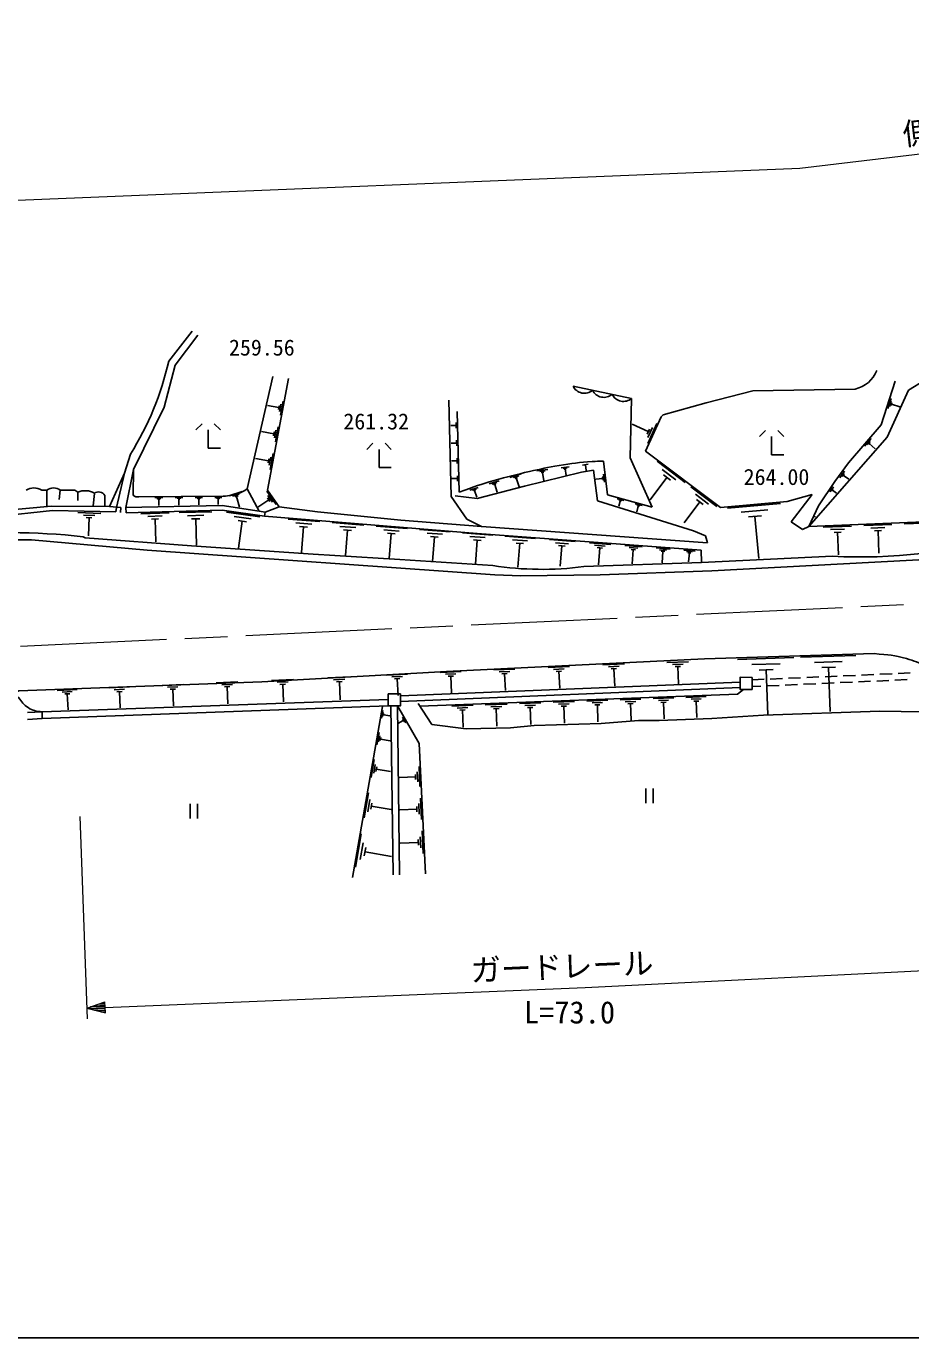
# Model space of a CAD drawing. Units: millimetres, scale not verified. Extents: x 40000 to 680000, y 20000 to 380000.
# Drawn here: x 273246 to 345790, y 205000 to 312556 of the extents above; entities that cross this region are included whole.
import ezdxf
from ezdxf.enums import TextEntityAlignment as Align

# ---------------------------------------------------------------- set-up
doc = ezdxf.new("R2010")
doc.units = ezdxf.units.MM
doc.header["$LTSCALE"] = 1000
doc.linetypes.add('CHAIN', pattern=[18.5, 12, -1.5, 3.5, -1.5])
for name, color, linetype, lineweight in [('M-BGD', 7, 'Continuous', 25), ('M-BMK', 2, 'CHAIN', 13), ('M-STR-HTXT', 7, 'Continuous', 13), ('M-TTL-BAND', 7, 'Continuous', 25)]:
    doc.layers.add(name, color=color, linetype=linetype, lineweight=lineweight)
doc.styles.add('ＭＳ ゴシック', font='')
doc.styles.get('ＭＳ ゴシック').set_extended_font_data('MS Gothic')

msp = doc.modelspace()

# ---------------------------------------------------------------- linework, layer by layer
at = {"layer": 'M-BGD'}
for p, q in [((286866, 287556), (284930, 285087)), ((287329, 287221), (285463, 284767)), ((285463, 284767), (284554, 281310)), ((291378, 274620), (293468, 283819)), ((294760, 283655), (293032, 274516)), ((318095, 283035), (322898, 282034)), ((344517, 283435), (343371, 279861)), ((345608, 282714), (346946, 283533)), ((294311, 281819), (294090, 280653)), ((308099, 273998), (307909, 281886)), ((322898, 282034), (322787, 277171)), ((329019, 281659), (332827, 282666)), ((332827, 282666), (341233, 282801)), ((343862, 278867), (345608, 282714)), ((343904, 281197), (344174, 282038)), ((344055, 281380), (344190, 281801)), ((284554, 281310), (282032, 276200)), ((293967, 281280), (293034, 281457)), ((293995, 281426), (293940, 281134)), ((294139, 281550), (294029, 280967)), ((308582, 280949), (308746, 274345)), ((325485, 280684), (329019, 281659)), ((344173, 281458), (344241, 281669)), ((344207, 281564), (344879, 281348)), ((287665, 279946), (287165, 279446)), ((289165, 279446), (288665, 279946)), ((293912, 279710), (293677, 278464)), ((308510, 279822), (308059, 279811)), ((308505, 280047), (308516, 279596)), ((324260, 279309), (322941, 279909)), ((324964, 279984), (324215, 278335)), ((324612, 279646), (324237, 278822)), ((343371, 279861), (340669, 276750)), ((288165, 277946), (288165, 279446)), ((293545, 279134), (292549, 279322)), ((293575, 279290), (293516, 278978)), ((293729, 279422), (293611, 278799)), ((308541, 278597), (308552, 278145)), ((324354, 279515), (324166, 279103)), ((333880, 279401), (333380, 278901)), ((334380, 277401), (334380, 278901)), ((335380, 278901), (334880, 279401)), ((337432, 271535), (343862, 278867)), ((342000, 278130), (342535, 278746)), ((289165, 277946), (288165, 277946)), ((293498, 277523), (293248, 276196)), ((301680, 278357), (301180, 277857)), ((302180, 276357), (302180, 277857)), ((303180, 277857), (302680, 278357)), ((308546, 278371), (308094, 278360)), ((342195, 278230), (342463, 278538)), ((342324, 278254), (342457, 278408)), ((342391, 278331), (342883, 277903)), ((293108, 276909), (292047, 277110)), ((293139, 277075), (293076, 276744)), ((293303, 277216), (293178, 276553)), ((308582, 276919), (308129, 276908)), ((308577, 277146), (308588, 276692)), ((317107, 276342), (317775, 276428)), ((318859, 276567), (319342, 276629)), ((319100, 276598), (319162, 276116)), ((320904, 274123), (320577, 276889)), ((322787, 277171), (324579, 273123)), ((324994, 276878), (327280, 275148)), ((335380, 277401), (334380, 277401)), ((340669, 276750), (339550, 275221)), ((281319, 275913), (280650, 273077)), ((282032, 276200), (281425, 273083)), ((282032, 276200), (282005, 274120)), ((303180, 276357), (302180, 276357)), ((308618, 275466), (308164, 275455)), ((308613, 275693), (308624, 275239)), ((312915, 275556), (313838, 275847)), ((313175, 275536), (313637, 275682)), ((313320, 275480), (313550, 275553)), ((313435, 275517), (313668, 274778)), ((314104, 274850), (318779, 275996)), ((315134, 276089), (316011, 276202)), ((315365, 276030), (315803, 276086)), ((315485, 275956), (315705, 275984)), ((315595, 275970), (315685, 275269)), ((317282, 276297), (317616, 276340)), ((317374, 276241), (317541, 276262)), ((317458, 276252), (317527, 275717)), ((318779, 275996), (319762, 276160)), ((319762, 276160), (320089, 273644)), ((320505, 275478), (319959, 275414)), ((320495, 275563), (320515, 275393)), ((320553, 275657), (320593, 275316)), ((320601, 275835), (320681, 275154)), ((325791, 275556), (324407, 273727)), ((325392, 276217), (326535, 275352)), ((325505, 275772), (326076, 275340)), ((339977, 275525), (340357, 276057)), ((340126, 275620), (340316, 275886)), ((340226, 275649), (340321, 275782)), ((340274, 275715), (340699, 275411)), ((274516, 274504), (274939, 274504)), ((274939, 274504), (274939, 273149)), ((276040, 274504), (275955, 273742)), ((276040, 274504), (277225, 274504)), ((277225, 274504), (277479, 274334)), ((277479, 274334), (277479, 273657)), ((289867, 274051), (290962, 274387)), ((291378, 274620), (292363, 272783)), ((292977, 274440), (293736, 273324)), ((293032, 274516), (293989, 273149)), ((309621, 274516), (310316, 274736)), ((309817, 274502), (310164, 274611)), ((309926, 274460), (310099, 274514)), ((310013, 274487), (310188, 273931)), ((310220, 273835), (314104, 274850)), ((311214, 275019), (312020, 275273)), ((311441, 275002), (311844, 275129)), ((311567, 274953), (311769, 275017)), ((311668, 274985), (311872, 274341)), ((327746, 274795), (329896, 273168)), ((339550, 275221), (338213, 273229)), ((339147, 274363), (339439, 274773)), ((339261, 274436), (339407, 274641)), ((339338, 274458), (339411, 274561)), ((339375, 274509), (339703, 274275)), ((269080, 272611), (275301, 273211)), ((275301, 273211), (280082, 273178)), ((278834, 274250), (278749, 273234)), ((279680, 274079), (279680, 273234)), ((281425, 273083), (289326, 273254)), ((282479, 273954), (289391, 274010)), ((283785, 273900), (284444, 273901)), ((283950, 273834), (284280, 273835)), ((284033, 273768), (284197, 273769)), ((284115, 273769), (284116, 273241)), ((285461, 273903), (286087, 273904)), ((285617, 273841), (285931, 273841)), ((285696, 273778), (285852, 273778)), ((285774, 273778), (285775, 273277)), ((287103, 273906), (287697, 273907)), ((287252, 273847), (287549, 273847)), ((287326, 273788), (287475, 273788)), ((287400, 273788), (287401, 273312)), ((288713, 273909), (289276, 273910)), ((288854, 273853), (289135, 273854)), ((288924, 273797), (289065, 273797)), ((288994, 273797), (288995, 273347)), ((289326, 273254), (292363, 272783)), ((289391, 274010), (289599, 274029)), ((290174, 274026), (290721, 274194)), ((290344, 273958), (290618, 274042)), ((290481, 274000), (290750, 273124)), ((293133, 273730), (292240, 273122)), ((293038, 273869), (293228, 273590)), ((293055, 274085), (293435, 273527)), ((308099, 273998), (309390, 272124)), ((308419, 274036), (310220, 273835)), ((320089, 273644), (327966, 271163)), ((324579, 273123), (320904, 274123)), ((321719, 273798), (322247, 273654)), ((321837, 273709), (322101, 273637)), ((321955, 273620), (321840, 273198)), ((321889, 273638), (322021, 273602)), ((323183, 273399), (323770, 273240)), ((323314, 273301), (323607, 273221)), ((323444, 273202), (323317, 272733)), ((323371, 273222), (323518, 273182)), ((328496, 273552), (327195, 271832)), ((328121, 274173), (329196, 273360)), ((328227, 273755), (328764, 273348)), ((330180, 273078), (335665, 273579)), ((330767, 273032), (335097, 273426)), ((335665, 273579), (337703, 274143)), ((337703, 274143), (335974, 271923)), ((338213, 273229), (337432, 271535)), ((268625, 272133), (275402, 272829)), ((275402, 272829), (280607, 272740)), ((277475, 272666), (279358, 272609)), ((277940, 272464), (278881, 272435)), ((278170, 272268), (278640, 272254)), ((278405, 272261), (278360, 270756)), ((280082, 273178), (280996, 273100)), ((280650, 273077), (280607, 272740)), ((280996, 273100), (280970, 272677)), ((281425, 273083), (281437, 272647)), ((281437, 272647), (289308, 272862)), ((282637, 272579), (284965, 272643)), ((283225, 272362), (284389, 272394)), ((283523, 272138), (284105, 272153)), ((283814, 272145), (283865, 270283)), ((285779, 272665), (288479, 272739)), ((286462, 272414), (287811, 272451)), ((286806, 272153), (287481, 272172)), ((287144, 272162), (287203, 270003)), ((289308, 272862), (292798, 272382)), ((289661, 272712), (292418, 272333)), ((290313, 272342), (291691, 272152)), ((292363, 272783), (292847, 272697)), ((292847, 272697), (292798, 272382)), ((292798, 272382), (310240, 270955)), ((293989, 273149), (292847, 272697)), ((294718, 272131), (297336, 271927)), ((309390, 272124), (310585, 271517)), ((331889, 272697), (334054, 272895)), ((332470, 272314), (333552, 272412)), ((333011, 272363), (333327, 268899)), ((337897, 272306), (337929, 272375)), ((337913, 272340), (337983, 272308)), ((290619, 272019), (291308, 271924)), ((290964, 271971), (290660, 269766)), ((295352, 271818), (296661, 271716)), ((295659, 271531), (296313, 271480)), ((295986, 271505), (295822, 269411)), ((298350, 271847), (300933, 271645)), ((298975, 271538), (300267, 271437)), ((299278, 271255), (299924, 271204)), ((299601, 271229), (299439, 269163)), ((301947, 271566), (304496, 271366)), ((302564, 271261), (303839, 271161)), ((305510, 271287), (308026, 271090)), ((310585, 271517), (329127, 270202)), ((327966, 271163), (328957, 270775)), ((335974, 271923), (336914, 271284)), ((336914, 271284), (337432, 271535)), ((337432, 271535), (348737, 271976)), ((338610, 271481), (340931, 271571)), ((339199, 271271), (340360, 271317)), ((339498, 271051), (340079, 271073)), ((339789, 271062), (339861, 269204)), ((341941, 271611), (344242, 271700)), ((342525, 271403), (343675, 271448)), ((342822, 271184), (343397, 271207)), ((343109, 271196), (343181, 269355)), ((345252, 271740), (347530, 271829)), ((277902, 270694), (278072, 270609)), ((278072, 270609), (286792, 269932)), ((302863, 270981), (303500, 270931)), ((303182, 270956), (303022, 268917)), ((306119, 270986), (307377, 270888)), ((306414, 270710), (307043, 270661)), ((306728, 270685), (306571, 268673)), ((309039, 271011), (311522, 270816)), ((309640, 270714), (310882, 270617)), ((309931, 270441), (310552, 270393)), ((310242, 270417), (310086, 268431)), ((310240, 270955), (328613, 269579)), ((312535, 270737), (314984, 270545)), ((313128, 270444), (314353, 270348)), ((313415, 270175), (314027, 270127)), ((313721, 270151), (313568, 268192)), ((316154, 270454), (318257, 270289)), ((316664, 270202), (317715, 270120)), ((316910, 269972), (317436, 269930)), ((319430, 270197), (321180, 270061)), ((319854, 269988), (320729, 269920)), ((322334, 269970), (323771, 269858)), ((328957, 270775), (329127, 270202)), ((286792, 269932), (296783, 269254)), ((296783, 269254), (303895, 268831)), ((317173, 269951), (317041, 268269)), ((320059, 269796), (320497, 269762)), ((320278, 269779), (320168, 268379)), ((322682, 269798), (323400, 269742)), ((322850, 269641), (323209, 269613)), ((323030, 269627), (322940, 268477)), ((324906, 269769), (326067, 269678)), ((325187, 269630), (325768, 269585)), ((325323, 269503), (325614, 269480)), ((325468, 269491), (325396, 268563)), ((327187, 269591), (328102, 269519)), ((327408, 269481), (327866, 269445)), ((327515, 269381), (327744, 269363)), ((327630, 269372), (327573, 268640)), ((328613, 269579), (328618, 268577)), ((328618, 268577), (339370, 269085)), ((303895, 268831), (311515, 268323)), ((318966, 268238), (328618, 268577)), ((307707, 259628), (328880, 260679)), ((325785, 260374), (327563, 260436)), ((328880, 260679), (342779, 261109)), ((331592, 260623), (336210, 260782)), ((336759, 260801), (341278, 260957)), ((337904, 260388), (340164, 260466)), ((292566, 258789), (307707, 259628)), ((297981, 259127), (299842, 259214)), ((302798, 259352), (304514, 259432)), ((303235, 259201), (304093, 259241)), ((307207, 259558), (308903, 259637)), ((307639, 259408), (308487, 259448)), ((307859, 259248), (308283, 259268)), ((308071, 259258), (308134, 257901)), ((311599, 259763), (313322, 259843)), ((312038, 259611), (312899, 259651)), ((312261, 259449), (312692, 259469)), ((312476, 259459), (312541, 258080)), ((316043, 259970), (317793, 260052)), ((316489, 259816), (317363, 259857)), ((316716, 259651), (317153, 259671)), ((316934, 259661), (317000, 258262)), ((320541, 260180), (322317, 260263)), ((320993, 260023), (321881, 260065)), ((321223, 259856), (321667, 259877)), ((321445, 259866), (321512, 258446)), ((326236, 260212), (327125, 260243)), ((326464, 260042), (326909, 260057)), ((326687, 260050), (326736, 258627)), ((332763, 260201), (335072, 260280)), ((333356, 259759), (334510, 259799)), ((333933, 259779), (334060, 256085)), ((338485, 259955), (339615, 259994)), ((338756, 259214), (339755, 259258)), ((339050, 259975), (339174, 256359)), ((340254, 259279), (341253, 259323)), ((341753, 259344), (342752, 259388)), ((343251, 259410), (344251, 259453)), ((344750, 259475), (345749, 259518)), ((272627, 258044), (292566, 258789)), ((275785, 258092), (277415, 258168)), ((280043, 258290), (281717, 258368)), ((280469, 258142), (281306, 258182)), ((284390, 258493), (286109, 258573)), ((284828, 258341), (285687, 258381)), ((285051, 258179), (285481, 258199)), ((285266, 258189), (285330, 256814)), ((288827, 258700), (290593, 258783)), ((289277, 258544), (290160, 258586)), ((289506, 258378), (289947, 258399)), ((289727, 258388), (289792, 256976)), ((293357, 258912), (295170, 258996)), ((293819, 258752), (294725, 258794)), ((294054, 258581), (294507, 258602)), ((294280, 258591), (294348, 257141)), ((298455, 258963), (299385, 259006)), ((298696, 258788), (299161, 258810)), ((298929, 258799), (298998, 257310)), ((303458, 259039), (303887, 259059)), ((303672, 259049), (303736, 257676)), ((303928, 257191), (331786, 258326)), ((303932, 257630), (331789, 258764)), ((331572, 257770), (332070, 258169)), ((332777, 258403), (333504, 258436)), ((332781, 258954), (333760, 258997)), ((334004, 258458), (335003, 258503)), ((334260, 259019), (335259, 259062)), ((335502, 258525), (336501, 258569)), ((335759, 259084), (336758, 259127)), ((337001, 258592), (338000, 258636)), ((337257, 259149), (338256, 259192)), ((338499, 258659), (339498, 258703)), ((339998, 258726), (340997, 258770)), ((341496, 258792), (342495, 258837)), ((342995, 258859), (343994, 258904)), ((344493, 258926), (345492, 258971)), ((274559, 256323), (302942, 257353)), ((276200, 257948), (277015, 257986)), ((276411, 257794), (276819, 257813)), ((276615, 257804), (276676, 256500)), ((280687, 257985), (281105, 258004)), ((280896, 257995), (280958, 256655)), ((305533, 256809), (331572, 257770)), ((313687, 257010), (315450, 257075)), ((316459, 257112), (318203, 257177)), ((319212, 257214), (320936, 257277)), ((319649, 257057), (320511, 257089)), ((321945, 257315), (323650, 257378)), ((322378, 257160), (323230, 257191)), ((324659, 257415), (326345, 257477)), ((325087, 257262), (325930, 257293)), ((325304, 257101), (325725, 257116)), ((325514, 257109), (325564, 255760)), ((327354, 257514), (329021, 257576)), ((327777, 257363), (328610, 257394)), ((327991, 257204), (328408, 257219)), ((328200, 257211), (328249, 255878)), ((273344, 256270), (274559, 256323)), ((274559, 255786), (302942, 256816)), ((274559, 255786), (274559, 256323)), ((299994, 242734), (302454, 256765)), ((302387, 255806), (302498, 256435)), ((302478, 255952), (302533, 256266)), ((302555, 256019), (302582, 256177)), ((302568, 256098), (303071, 256010)), ((303160, 256816), (303333, 242960)), ((303685, 256816), (305466, 253740)), ((303685, 256816), (303858, 242960)), ((305399, 257017), (306515, 255283)), ((308140, 256805), (309905, 256870)), ((308587, 256645), (309470, 256678)), ((308815, 256477), (309256, 256493)), ((309035, 256485), (309087, 255072)), ((310896, 256907), (312678, 256973)), ((311348, 256745), (312239, 256778)), ((311577, 256575), (312023, 256592)), ((311800, 256583), (311853, 255157)), ((314135, 256850), (315016, 256882)), ((314362, 256682), (314802, 256698)), ((314582, 256690), (314634, 255280)), ((316902, 256954), (317774, 256986)), ((317126, 256788), (317562, 256804)), ((317344, 256796), (317396, 255401)), ((319871, 256893), (320302, 256909)), ((320087, 256901), (320138, 255521)), ((322597, 256997), (323023, 257013)), ((322810, 257005), (322860, 255641)), ((273361, 255712), (274559, 255786)), ((304149, 255609), (303790, 255401)), ((304109, 255885), (304369, 255436)), ((304117, 255665), (304182, 255553)), ((304129, 255747), (304259, 255522)), ((306515, 255283), (309314, 254946)), ((314902, 255200), (320405, 255369)), ((302006, 253630), (302182, 254633)), ((302150, 253863), (302238, 254365)), ((302273, 253971), (302317, 254222)), ((302295, 254097), (303097, 253956)), ((305466, 253740), (305988, 243049)), ((301536, 250950), (301793, 252415)), ((301747, 251291), (301875, 252023)), ((301925, 251448), (301989, 251814)), ((305459, 251835), (305539, 250195)), ((301957, 251631), (303129, 251426)), ((305171, 250999), (303859, 250935)), ((305161, 251204), (305181, 250794)), ((305315, 251417), (305355, 250597)), ((300957, 247649), (301313, 249681)), ((324070, 250046), (324070, 248846)), ((324670, 250046), (324670, 248846)), ((286698, 248797), (286698, 247597)), ((287298, 248797), (287298, 247597)), ((301249, 248122), (301428, 249138)), ((301497, 248340), (301586, 248848)), ((301542, 248594), (303168, 248309)), ((305270, 248576), (305291, 248142)), ((305433, 248802), (305475, 247934)), ((305585, 249244), (305670, 247508)), ((305280, 248359), (303892, 248291)), ((300244, 243582), (300723, 246314)), ((305716, 246559), (305806, 244724)), ((300637, 244217), (300876, 245583)), ((305394, 245623), (303926, 245552)), ((305383, 245853), (305405, 245394)), ((305555, 246091), (305600, 245174)), ((300970, 244511), (301090, 245194)), ((301030, 244853), (303215, 244469))]:
    msp.add_line(p, q, dxfattribs=at)
for points in [[(330180, 273078), (324046, 277721), (325316, 280515), (325485, 280684)], [(281797, 277467), (281319, 275913), (280082, 273178)], [(293989, 273149), (297122, 272726), (303980, 272048), (310585, 271517)], [(247253, 269085), (248269, 269339), (271468, 270440), (273669, 270440), (283152, 269593), (311684, 267561), (313801, 267476), (320320, 267561), (329464, 267900), (348514, 268916), (353848, 270186)], [(329464, 255792), (333698, 256046), (343265, 256385), (348514, 256300)], [(309314, 254946), (312954, 255030), (314902, 255200)], [(320405, 255369), (323453, 255623), (325146, 255623), (329464, 255792)]]:
    msp.add_lwpolyline(points, dxfattribs=at)
for points in [[(332782, 259153), (331792, 259161), (331785, 258171), (332775, 258163)], [(303932, 257806), (302942, 257806), (302942, 256816), (303932, 256816)]]:
    msp.add_lwpolyline(points, close=True, dxfattribs=at)
for centre, radius, start, end in [((260635, 290621), 24917, 328.13587, 347.16791), ((340675, 285252), 2513, 282.83561, 338.36698), ((319025, 283491), 1036, 206.09553, 310.36789), ((320626, 283157), 1036, 206.09553, 310.36789), ((322227, 282824), 1036, 206.09553, 310.36789), ((273881, 273530), 1162, 56.88866, 123.11134), ((275489, 273826), 873, 50.90614, 129.09386), ((278078, 273042), 1425, 57.98074, 114.86659), ((279183, 273797), 572, 29.53908, 127.6528), ((271598, 212401), 58632, 83.82777, 95.34785), ((341561, 313098), 44067, 267.15097, 286.19093), ((315541, 294705), 26688, 261.32428, 277.3736)]:
    msp.add_arc(centre, radius, start, end, dxfattribs=at)
for points, knots in [([(308746, 274345), (310103, 274832), (310482, 274968), (311616, 275300), (312742, 275630), (313383, 275779), (314527, 276040), (315465, 276254), (315993, 276362), (316941, 276525), (317999, 276707), (318598, 276793), (319670, 276853), (320024, 276872), (320145, 276883), (320577, 276889)], [0, 0, 0, 0, 1, 1, 1, 2, 2, 2, 3, 3, 3, 4, 4, 4, 5, 5, 5, 5]), ([(289599, 274029), (290072, 274076), (290255, 274083), (290642, 274231), (290946, 274348), (291067, 274416), (291378, 274620)], [0, 0, 0, 0, 1, 1, 1, 2, 2, 2, 2]), ([(282005, 274120), (282066, 274057), (282099, 274033), (282171, 273997), (282280, 273942), (282347, 273952), (282479, 273954)], [0, 0, 0, 0, 1, 1, 1, 2, 2, 2, 2]), ([(342779, 261109), (344009, 260996), (344429, 260990), (345437, 260696), (346095, 260503), (346451, 260351), (347085, 260090), (347518, 259911), (347663, 259849), (348184, 259608)], [0, 0, 0, 0, 1, 1, 1, 2, 2, 2, 3, 3, 3, 3]), ([(274559, 256323), (274051, 256390), (273792, 256417), (273392, 256674), (273019, 256913), (272881, 257145), (272615, 257499), (272541, 257597), (272468, 257644), (272446, 257765), (272433, 257831), (272428, 257876), (272458, 257935), (272493, 258006), (272554, 258021), (272627, 258044)], [0, 0, 0, 0, 1, 1, 1, 2, 2, 2, 3, 3, 3, 4, 4, 4, 5, 5, 5, 5])]:
    msp.add_open_spline(points, degree=3, knots=knots, dxfattribs=at)
at = {"layer": 'M-BMK'}
msp.add_lwpolyline([(272773, 261721), (354025, 265546), (363914, 266267), (371475, 267195)], dxfattribs=at)
at = {"layer": 'M-STR-HTXT'}
for p, q in [((277636, 247745), (278252, 231166)), ((278220, 232023), (279700, 232536)), ((279708, 232356), (279108, 232331)), ((279404, 232433), (279704, 232446)), ((279738, 231636), (279700, 232536)), ((278220, 232023), (279719, 232086)), ((278220, 232023), (279738, 231636)), ((279715, 232176), (278516, 232126)), ((279723, 231996), (278524, 231946)), ((278812, 232228), (279711, 232266)), ((278827, 231869), (279726, 231906)), ((279730, 231816), (279131, 231791)), ((279434, 231714), (279734, 231726))]:
    msp.add_line(p, q, dxfattribs=at)
for points in [[(160749, 313596), (211610, 300409), (267156, 298079), (336697, 300925), (378908, 305943), (414132, 316433), (460086, 333610), (479197, 338425), (504321, 339471), (563797, 339503)], [(279719, 232086), (319088, 233730), (350704, 235320)]]:
    msp.add_lwpolyline(points, dxfattribs=at)
at = {"layer": 'M-TTL-BAND'}
msp.add_line((40000, 205000), (579000, 205000), dxfattribs=at)

# ---------------------------------------------------------------- texts
at = {"layer": 'M-BGD', "style": 'ＭＳ ゴシック'}
for s, p in [('259.56', (292569, 285150)), ('261.32', (301948, 279093)), ('264.00', (334778, 274541))]:
    msp.add_text(s, height=1320, dxfattribs=at).set_placement(p, align=Align.BOTTOM_CENTER)
at = {"layer": 'M-STR-HTXT', "style": 'ＭＳ ゴシック'}
for s, rotation, p in [('側\u3000溝\u3000L=428.0', 6.482, (354606, 303284)), ('ガードレール', 2.419, (317244, 233974))]:
    msp.add_text(s, height=1833, rotation=rotation, dxfattribs=at).set_placement(p, align=Align.BOTTOM_CENTER)
msp.add_text('L=73.0', height=1833, dxfattribs=at).set_placement((317799, 230223), align=Align.BOTTOM_CENTER)

doc.saveas('drawing.dxf')
